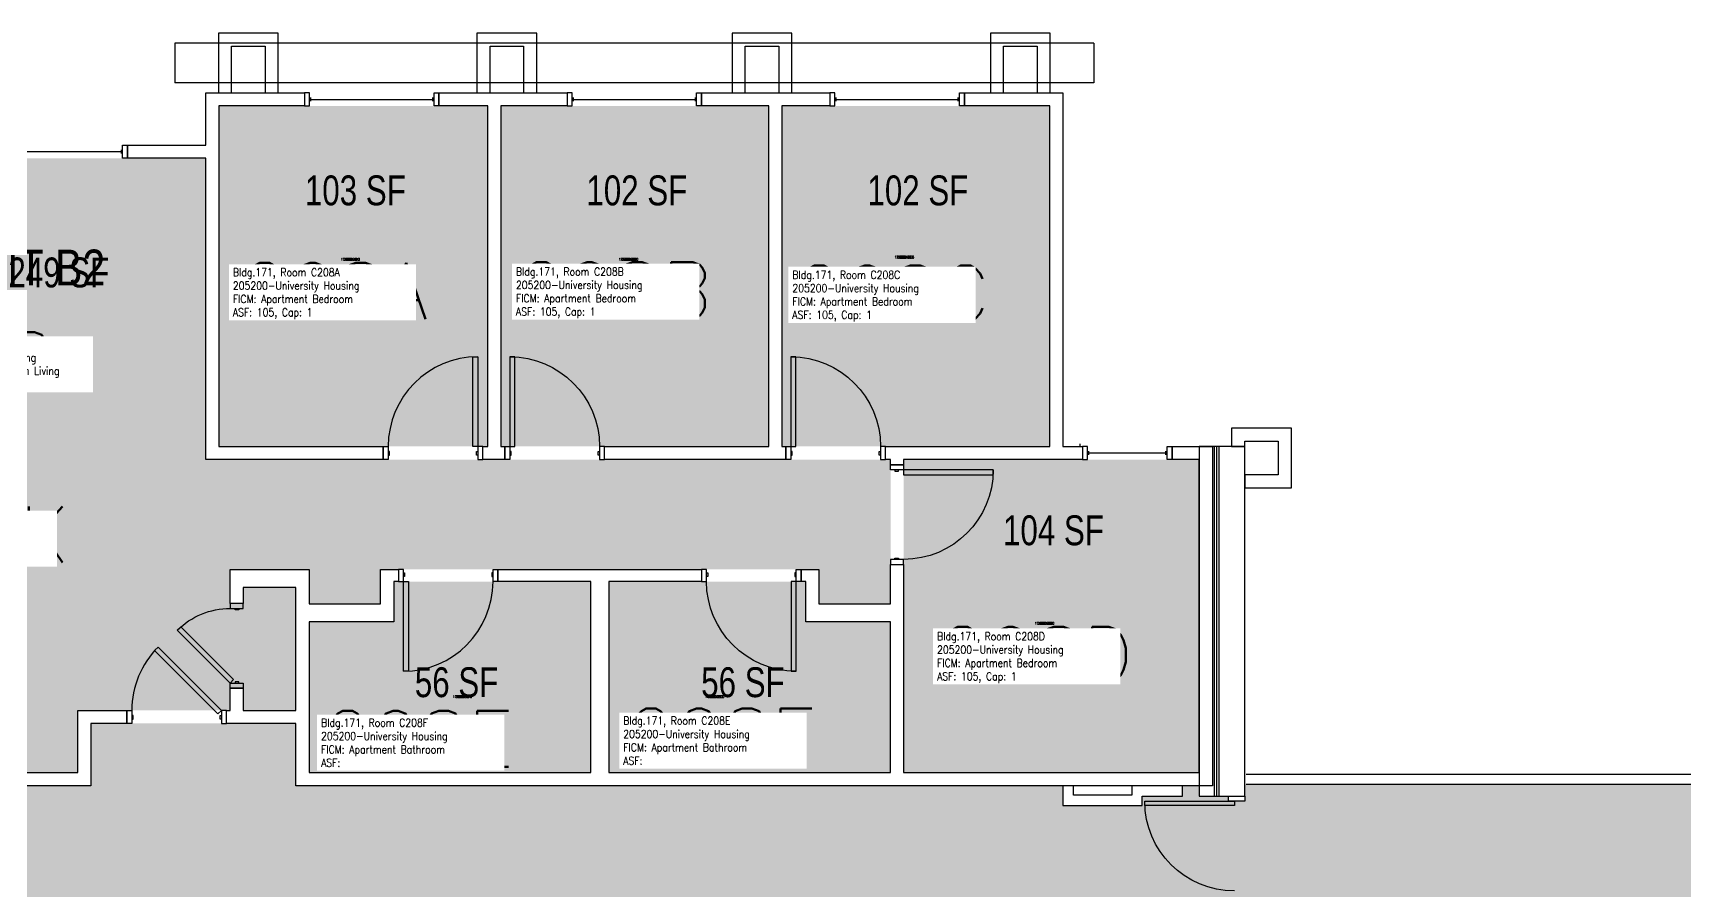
# Model space of a CAD drawing. Header units: inches. Extents: x 56 to 3925, y -1092 to 1472.
# Drawn here: x 2394 to 3057, y 1127 to 1472 of the extents above; entities that cross this region are included whole.
import ezdxf
from ezdxf.enums import TextEntityAlignment as Align

# ---------------------------------------------------------------- set-up
doc = ezdxf.new("R2010")
doc.units = ezdxf.units.IN
doc.header["$LTSCALE"] = 48
doc.header["$MEASUREMENT"] = 0
for name, color, linetype in [('A-DOOR', 2, 'Continuous'), ('A-GLAZ', 1, 'Continuous'), ('A-IDEN-RNUM', 7, 'Continuous'), ('A-IDEN-SNUM', 4, 'Continuous'), ('A-IDEN-VNUM', 4, 'Continuous'), ('A-MISC', 1, 'Continuous'), ('A-WALL', 5, 'Continuous'), ('AREA-TEXT', 3, 'Continuous'), ('Rooms-Category-Color', 7, 'Continuous'), ('Rooms-College-Color', 7, 'Continuous'), ('Rooms-Department-Color', 7, 'Continuous'), ('Rooms-Division-Color', 7, 'Continuous'), ('Rooms-Information', 7, 'Continuous')]:
    doc.layers.add(name, color=color, linetype=linetype)
doc.styles.add('AREA', font='arial.ttf', dxfattribs={"width": 0.75, "height": 12})
doc.styles.add('ROOMSNUMBER', font='txt.shx', dxfattribs={"height": 0.03})
doc.styles.add('ROOMVNUMBER', font='simplex.shx', dxfattribs={"width": 0.85})
doc.styles.get("Standard").update_dxf_attribs({"font": 'ARIALN.TTF'})

msp = doc.modelspace()

# ---------------------------------------------------------------- hatches: boundary and pattern name
h = msp.add_hatch()
h.set_pattern_fill('ANSI31', color=256, style=0)
h.set_pattern_definition([(135, (2926.62701, 1820.73259), (0.088388348, 0.088388348), [])])
h.paths.add_polyline_path([(2595.16, 1236.78), (2536.42, 1236.78), (2536.42, 1227.57), (2595.16, 1227.57)], flags=9)
at = {"layer": 'Rooms-Category-Color', "true_color": 0x728ef3}
for points in [[(2468.39, 1442.64), (2576.39, 1442.64), (2576.39, 1305.89), (2468.39, 1305.89)], [(2689.26, 1442.64), (2581.64, 1442.64), (2581.64, 1305.89), (2689.26, 1305.89)], [(2802.14, 1442.64), (2694.51, 1442.64), (2694.51, 1305.89), (2802.14, 1305.89)], [(2327.65, 1305.01), (2411.79, 1305.01), (2411.79, 1199.89), (2472.91, 1199.89), (2472.91, 1208.84), (2478.16, 1208.84), (2478.16, 1199.89), (2499.36, 1199.89), (2499.36, 1249.26), (2478.16, 1249.26), (2478.16, 1242.84), (2472.91, 1242.84), (2472.91, 1256.51), (2504.61, 1256.51), (2504.61, 1242.64), (2533.36, 1242.64), (2533.36, 1256.51), (2709.4, 1256.51), (2709.4, 1242.64), (2738.15, 1242.64), (2738.15, 1300.64), (2463.15, 1300.64), (2463.15, 1421.64), (2327.65, 1421.64)], [(2411.79, 1174.89), (2411.79, 1305.01), (2341.65, 1305.01), (2341.65, 1290.39), (2327.65, 1290.39), (2327.65, 1174.89)], [(2862.14, 1174.89), (2862.14, 1300.64), (2743.39, 1300.64), (2743.39, 1174.89)], [(2617.75, 1174.89), (2617.75, 1251.64), (2538.61, 1251.64), (2538.61, 1235.39), (2504.61, 1235.39), (2504.61, 1174.89)], [(2738.14, 1174.89), (2738.14, 1235.39), (2704.14, 1235.39), (2704.14, 1251.64), (2625, 1251.64), (2625, 1174.89)]]:
    msp.add_hatch(color=171, dxfattribs=at).paths.add_polyline_path(points)
at = {"layer": 'Rooms-Category-Color', "true_color": 0xadadad}
for points in [[(1290.58, 1013.54), (1188.04, 1116.1), (1241.42, 1169.49), (1328.79, 1169.64), (1328.79, 1194.64), (1411.11, 1194.64), (1411.11, 1169.64), (1726.65, 1169.64), (1726.65, 1161.92), (1738.65, 1161.92), (1738.65, 1165.39), (1773.9, 1165.39), (1773.9, 1163.67), (1780.4, 1163.67), (1780.4, 1165.67), (1787.9, 1165.67), (1787.9, 1161.92), (1827.02, 1161.92), (1827.02, 1169.64), (2150.68, 1169.64), (2150.68, 1194.64), (2233, 1194.64), (2233, 1169.64), (2417.04, 1169.64), (2417.04, 1194.64), (2499.36, 1194.64), (2499.36, 1169.64), (2807.4, 1169.64), (2807.4, 1161.64), (2839.26, 1161.64), (2839.26, 1165.39), (2855.39, 1165.39), (2855.39, 1169.64), (2862.14, 1169.64), (2862.14, 1165.39), (2873.89, 1165.39), (2873.89, 1089.39), (2862.14, 1089.39), (2862.14, 1085.64), (2807.4, 1085.64), (2807.4, 1109.64), (1922.65, 1109.64), (1922.65, 1085.64), (1827.02, 1085.64), (1827.02, 1093.42), (1815.02, 1093.42), (1815.02, 1089.89), (1787.9, 1089.89), (1787.9, 1089.67), (1773.9, 1089.67), (1773.9, 1093.42), (1726.65, 1093.42), (1726.65, 1085.64), (1633.9, 1085.64), (1633.9, 1109.64), (1386.7, 1109.64)], [(2880.39, 1163.39), (2880.39, 1170.26), (3106.65, 1170.26), (3106.65, 1163.67), (3111.9, 1163.67), (3111.9, 1169.64), (3474.68, 1169.64), (3474.68, 1194.64), (3557, 1194.64), (3557, 1169.64), (3646.39, 1169.64), (3646.39, 1101.6), (3671.39, 1101.6), (3671.39, 1019.28), (3646.39, 1019.28), (3586.39, 1019.28), (3586.39, 1109.64), (3166.65, 1109.64), (3166.65, 1085.64), (3111.9, 1085.64), (3111.9, 1091.67), (3106.65, 1091.67), (3106.65, 1086.27), (2880.39, 1086.27), (2880.39, 1091.39), (2873.89, 1091.39), (2873.89, 1163.39)]]:
    msp.add_hatch(color=253, dxfattribs=at).paths.add_polyline_path(points)
at = {"layer": 'Rooms-College-Color', "true_color": 0xadadad}
for points in [[(2468.39, 1442.64), (2576.39, 1442.64), (2576.39, 1305.89), (2468.39, 1305.89)], [(2689.26, 1442.64), (2581.64, 1442.64), (2581.64, 1305.89), (2689.26, 1305.89)], [(2802.14, 1442.64), (2694.51, 1442.64), (2694.51, 1305.89), (2802.14, 1305.89)], [(2327.65, 1305.01), (2411.79, 1305.01), (2411.79, 1199.89), (2472.91, 1199.89), (2472.91, 1208.84), (2478.16, 1208.84), (2478.16, 1199.89), (2499.36, 1199.89), (2499.36, 1249.26), (2478.16, 1249.26), (2478.16, 1242.84), (2472.91, 1242.84), (2472.91, 1256.51), (2504.61, 1256.51), (2504.61, 1242.64), (2533.36, 1242.64), (2533.36, 1256.51), (2709.4, 1256.51), (2709.4, 1242.64), (2738.15, 1242.64), (2738.15, 1300.64), (2463.15, 1300.64), (2463.15, 1421.64), (2327.65, 1421.64)], [(2411.79, 1174.89), (2411.79, 1305.01), (2341.65, 1305.01), (2341.65, 1290.39), (2327.65, 1290.39), (2327.65, 1174.89)], [(2862.14, 1174.89), (2862.14, 1300.64), (2743.39, 1300.64), (2743.39, 1174.89)], [(2617.75, 1174.89), (2617.75, 1251.64), (2538.61, 1251.64), (2538.61, 1235.39), (2504.61, 1235.39), (2504.61, 1174.89)], [(2738.14, 1174.89), (2738.14, 1235.39), (2704.14, 1235.39), (2704.14, 1251.64), (2625, 1251.64), (2625, 1174.89)], [(1290.58, 1013.54), (1188.04, 1116.1), (1241.42, 1169.49), (1328.79, 1169.64), (1328.79, 1194.64), (1411.11, 1194.64), (1411.11, 1169.64), (1726.65, 1169.64), (1726.65, 1161.92), (1738.65, 1161.92), (1738.65, 1165.39), (1773.9, 1165.39), (1773.9, 1163.67), (1780.4, 1163.67), (1780.4, 1165.67), (1787.9, 1165.67), (1787.9, 1161.92), (1827.02, 1161.92), (1827.02, 1169.64), (2150.68, 1169.64), (2150.68, 1194.64), (2233, 1194.64), (2233, 1169.64), (2417.04, 1169.64), (2417.04, 1194.64), (2499.36, 1194.64), (2499.36, 1169.64), (2807.4, 1169.64), (2807.4, 1161.64), (2839.26, 1161.64), (2839.26, 1165.39), (2855.39, 1165.39), (2855.39, 1169.64), (2862.14, 1169.64), (2862.14, 1165.39), (2873.89, 1165.39), (2873.89, 1089.39), (2862.14, 1089.39), (2862.14, 1085.64), (2807.4, 1085.64), (2807.4, 1109.64), (1922.65, 1109.64), (1922.65, 1085.64), (1827.02, 1085.64), (1827.02, 1093.42), (1815.02, 1093.42), (1815.02, 1089.89), (1787.9, 1089.89), (1787.9, 1089.67), (1773.9, 1089.67), (1773.9, 1093.42), (1726.65, 1093.42), (1726.65, 1085.64), (1633.9, 1085.64), (1633.9, 1109.64), (1386.7, 1109.64)], [(2880.39, 1163.39), (2880.39, 1170.26), (3106.65, 1170.26), (3106.65, 1163.67), (3111.9, 1163.67), (3111.9, 1169.64), (3474.68, 1169.64), (3474.68, 1194.64), (3557, 1194.64), (3557, 1169.64), (3646.39, 1169.64), (3646.39, 1101.6), (3671.39, 1101.6), (3671.39, 1019.28), (3646.39, 1019.28), (3586.39, 1019.28), (3586.39, 1109.64), (3166.65, 1109.64), (3166.65, 1085.64), (3111.9, 1085.64), (3111.9, 1091.67), (3106.65, 1091.67), (3106.65, 1086.27), (2880.39, 1086.27), (2880.39, 1091.39), (2873.89, 1091.39), (2873.89, 1163.39)]]:
    msp.add_hatch(color=253, dxfattribs=at).paths.add_polyline_path(points)
at = {"layer": 'Rooms-Department-Color', "true_color": 0x604aed}
for points in [[(2468.39, 1442.64), (2576.39, 1442.64), (2576.39, 1305.89), (2468.39, 1305.89)], [(2689.26, 1442.64), (2581.64, 1442.64), (2581.64, 1305.89), (2689.26, 1305.89)], [(2802.14, 1442.64), (2694.51, 1442.64), (2694.51, 1305.89), (2802.14, 1305.89)], [(2327.65, 1305.01), (2411.79, 1305.01), (2411.79, 1199.89), (2472.91, 1199.89), (2472.91, 1208.84), (2478.16, 1208.84), (2478.16, 1199.89), (2499.36, 1199.89), (2499.36, 1249.26), (2478.16, 1249.26), (2478.16, 1242.84), (2472.91, 1242.84), (2472.91, 1256.51), (2504.61, 1256.51), (2504.61, 1242.64), (2533.36, 1242.64), (2533.36, 1256.51), (2709.4, 1256.51), (2709.4, 1242.64), (2738.15, 1242.64), (2738.15, 1300.64), (2463.15, 1300.64), (2463.15, 1421.64), (2327.65, 1421.64)], [(2411.79, 1174.89), (2411.79, 1305.01), (2341.65, 1305.01), (2341.65, 1290.39), (2327.65, 1290.39), (2327.65, 1174.89)], [(2862.14, 1174.89), (2862.14, 1300.64), (2743.39, 1300.64), (2743.39, 1174.89)], [(2617.75, 1174.89), (2617.75, 1251.64), (2538.61, 1251.64), (2538.61, 1235.39), (2504.61, 1235.39), (2504.61, 1174.89)], [(2738.14, 1174.89), (2738.14, 1235.39), (2704.14, 1235.39), (2704.14, 1251.64), (2625, 1251.64), (2625, 1174.89)]]:
    msp.add_hatch(color=173, dxfattribs=at).paths.add_polyline_path(points)
at = {"layer": 'Rooms-Department-Color', "true_color": 0xacacac}
for points in [[(1290.58, 1013.54), (1188.04, 1116.1), (1241.42, 1169.49), (1328.79, 1169.64), (1328.79, 1194.64), (1411.11, 1194.64), (1411.11, 1169.64), (1726.65, 1169.64), (1726.65, 1161.92), (1738.65, 1161.92), (1738.65, 1165.39), (1773.9, 1165.39), (1773.9, 1163.67), (1780.4, 1163.67), (1780.4, 1165.67), (1787.9, 1165.67), (1787.9, 1161.92), (1827.02, 1161.92), (1827.02, 1169.64), (2150.68, 1169.64), (2150.68, 1194.64), (2233, 1194.64), (2233, 1169.64), (2417.04, 1169.64), (2417.04, 1194.64), (2499.36, 1194.64), (2499.36, 1169.64), (2807.4, 1169.64), (2807.4, 1161.64), (2839.26, 1161.64), (2839.26, 1165.39), (2855.39, 1165.39), (2855.39, 1169.64), (2862.14, 1169.64), (2862.14, 1165.39), (2873.89, 1165.39), (2873.89, 1089.39), (2862.14, 1089.39), (2862.14, 1085.64), (2807.4, 1085.64), (2807.4, 1109.64), (1922.65, 1109.64), (1922.65, 1085.64), (1827.02, 1085.64), (1827.02, 1093.42), (1815.02, 1093.42), (1815.02, 1089.89), (1787.9, 1089.89), (1787.9, 1089.67), (1773.9, 1089.67), (1773.9, 1093.42), (1726.65, 1093.42), (1726.65, 1085.64), (1633.9, 1085.64), (1633.9, 1109.64), (1386.7, 1109.64)], [(2880.39, 1163.39), (2880.39, 1170.26), (3106.65, 1170.26), (3106.65, 1163.67), (3111.9, 1163.67), (3111.9, 1169.64), (3474.68, 1169.64), (3474.68, 1194.64), (3557, 1194.64), (3557, 1169.64), (3646.39, 1169.64), (3646.39, 1101.6), (3671.39, 1101.6), (3671.39, 1019.28), (3646.39, 1019.28), (3586.39, 1019.28), (3586.39, 1109.64), (3166.65, 1109.64), (3166.65, 1085.64), (3111.9, 1085.64), (3111.9, 1091.67), (3106.65, 1091.67), (3106.65, 1086.27), (2880.39, 1086.27), (2880.39, 1091.39), (2873.89, 1091.39), (2873.89, 1163.39)]]:
    msp.add_hatch(color=253, dxfattribs=at).paths.add_polyline_path(points)
at = {"layer": 'Rooms-Division-Color', "true_color": 0x604aed}
for points in [[(2468.39, 1442.64), (2576.39, 1442.64), (2576.39, 1305.89), (2468.39, 1305.89)], [(2689.26, 1442.64), (2581.64, 1442.64), (2581.64, 1305.89), (2689.26, 1305.89)], [(2802.14, 1442.64), (2694.51, 1442.64), (2694.51, 1305.89), (2802.14, 1305.89)], [(2327.65, 1305.01), (2411.79, 1305.01), (2411.79, 1199.89), (2472.91, 1199.89), (2472.91, 1208.84), (2478.16, 1208.84), (2478.16, 1199.89), (2499.36, 1199.89), (2499.36, 1249.26), (2478.16, 1249.26), (2478.16, 1242.84), (2472.91, 1242.84), (2472.91, 1256.51), (2504.61, 1256.51), (2504.61, 1242.64), (2533.36, 1242.64), (2533.36, 1256.51), (2709.4, 1256.51), (2709.4, 1242.64), (2738.15, 1242.64), (2738.15, 1300.64), (2463.15, 1300.64), (2463.15, 1421.64), (2327.65, 1421.64)], [(2411.79, 1174.89), (2411.79, 1305.01), (2341.65, 1305.01), (2341.65, 1290.39), (2327.65, 1290.39), (2327.65, 1174.89)], [(2862.14, 1174.89), (2862.14, 1300.64), (2743.39, 1300.64), (2743.39, 1174.89)], [(2617.75, 1174.89), (2617.75, 1251.64), (2538.61, 1251.64), (2538.61, 1235.39), (2504.61, 1235.39), (2504.61, 1174.89)], [(2738.14, 1174.89), (2738.14, 1235.39), (2704.14, 1235.39), (2704.14, 1251.64), (2625, 1251.64), (2625, 1174.89)]]:
    msp.add_hatch(color=173, dxfattribs=at).paths.add_polyline_path(points)
at = {"layer": 'Rooms-Division-Color', "true_color": 0xadadad}
for points in [[(1290.58, 1013.54), (1188.04, 1116.1), (1241.42, 1169.49), (1328.79, 1169.64), (1328.79, 1194.64), (1411.11, 1194.64), (1411.11, 1169.64), (1726.65, 1169.64), (1726.65, 1161.92), (1738.65, 1161.92), (1738.65, 1165.39), (1773.9, 1165.39), (1773.9, 1163.67), (1780.4, 1163.67), (1780.4, 1165.67), (1787.9, 1165.67), (1787.9, 1161.92), (1827.02, 1161.92), (1827.02, 1169.64), (2150.68, 1169.64), (2150.68, 1194.64), (2233, 1194.64), (2233, 1169.64), (2417.04, 1169.64), (2417.04, 1194.64), (2499.36, 1194.64), (2499.36, 1169.64), (2807.4, 1169.64), (2807.4, 1161.64), (2839.26, 1161.64), (2839.26, 1165.39), (2855.39, 1165.39), (2855.39, 1169.64), (2862.14, 1169.64), (2862.14, 1165.39), (2873.89, 1165.39), (2873.89, 1089.39), (2862.14, 1089.39), (2862.14, 1085.64), (2807.4, 1085.64), (2807.4, 1109.64), (1922.65, 1109.64), (1922.65, 1085.64), (1827.02, 1085.64), (1827.02, 1093.42), (1815.02, 1093.42), (1815.02, 1089.89), (1787.9, 1089.89), (1787.9, 1089.67), (1773.9, 1089.67), (1773.9, 1093.42), (1726.65, 1093.42), (1726.65, 1085.64), (1633.9, 1085.64), (1633.9, 1109.64), (1386.7, 1109.64)], [(2880.39, 1163.39), (2880.39, 1170.26), (3106.65, 1170.26), (3106.65, 1163.67), (3111.9, 1163.67), (3111.9, 1169.64), (3474.68, 1169.64), (3474.68, 1194.64), (3557, 1194.64), (3557, 1169.64), (3646.39, 1169.64), (3646.39, 1101.6), (3671.39, 1101.6), (3671.39, 1019.28), (3646.39, 1019.28), (3586.39, 1019.28), (3586.39, 1109.64), (3166.65, 1109.64), (3166.65, 1085.64), (3111.9, 1085.64), (3111.9, 1091.67), (3106.65, 1091.67), (3106.65, 1086.27), (2880.39, 1086.27), (2880.39, 1091.39), (2873.89, 1091.39), (2873.89, 1163.39)]]:
    msp.add_hatch(color=253, dxfattribs=at).paths.add_polyline_path(points)

# ---------------------------------------------------------------- linework, layer by layer
at = {"layer": 'A-DOOR'}
for p, q in [((2840.26, 1161.64), (2840.26, 1163.39)), ((2840.26, 1163.39), (2876.26, 1163.39)), ((2876.26, 1161.64), (2840.26, 1161.64)), ((2873.89, 1163.39), (2873.89, 1165.39)), ((2873.89, 1165.39), (2880.39, 1165.39)), ((2880.39, 1163.39), (2873.89, 1163.39)), ((2876.26, 1163.39), (2876.26, 1161.64)), ((2880.39, 1165.39), (2880.39, 1163.39))]:
    msp.add_line(p, q, dxfattribs=at)
for points in [[(2572.4, 1305.89), (2570.4, 1305.89), (2570.4, 1341.89), (2572.4, 1341.89)], [(2585.27, 1305.89), (2587.27, 1305.89), (2587.27, 1341.89), (2585.27, 1341.89)], [(2698.15, 1305.89), (2700.15, 1305.89), (2700.15, 1341.89), (2698.15, 1341.89)], [(2536.4, 1300.64), (2534.4, 1300.64), (2534.4, 1305.89), (2536.4, 1305.89)], [(2536.4, 1302.39), (2536.9, 1302.39), (2536.9, 1303.89), (2536.4, 1303.89)], [(2572.4, 1302.39), (2571.9, 1302.39), (2571.9, 1303.89), (2572.4, 1303.89)], [(2572.4, 1300.64), (2574.4, 1300.64), (2574.4, 1305.89), (2572.4, 1305.89)], [(2585.27, 1300.64), (2583.27, 1300.64), (2583.27, 1305.89), (2585.27, 1305.89)], [(2585.27, 1302.39), (2585.77, 1302.39), (2585.77, 1303.89), (2585.27, 1303.89)], [(2621.27, 1302.39), (2620.77, 1302.39), (2620.77, 1303.89), (2621.27, 1303.89)], [(2621.27, 1300.64), (2623.27, 1300.64), (2623.27, 1305.89), (2621.27, 1305.89)], [(2698.15, 1300.64), (2696.15, 1300.64), (2696.15, 1305.89), (2698.15, 1305.89)], [(2698.15, 1302.39), (2698.65, 1302.39), (2698.65, 1303.89), (2698.15, 1303.89)], [(2734.15, 1302.39), (2733.65, 1302.39), (2733.65, 1303.89), (2734.15, 1303.89)], [(2734.15, 1300.64), (2736.15, 1300.64), (2736.15, 1305.89), (2734.15, 1305.89)], [(2738.15, 1296.52), (2738.15, 1298.52), (2743.4, 1298.52), (2743.4, 1296.52)], [(2739.9, 1296.52), (2739.9, 1296.02), (2741.4, 1296.02), (2741.4, 1296.52)], [(2743.4, 1296.52), (2743.4, 1294.52), (2779.4, 1294.52), (2779.4, 1296.52)], [(2739.9, 1260.52), (2739.9, 1261.02), (2741.4, 1261.02), (2741.4, 1260.52)], [(2542.5, 1256.51), (2540.5, 1256.51), (2540.5, 1251.64), (2542.5, 1251.64)], [(2542.5, 1255.14), (2543, 1255.14), (2543, 1253.64), (2542.5, 1253.64)], [(2578.5, 1255.14), (2578, 1255.14), (2578, 1253.64), (2578.5, 1253.64)], [(2578.5, 1256.51), (2580.5, 1256.51), (2580.5, 1251.64), (2578.5, 1251.64)], [(2664.25, 1256.51), (2662.25, 1256.51), (2662.25, 1251.64), (2664.25, 1251.64)], [(2664.25, 1255.14), (2664.75, 1255.14), (2664.75, 1253.64), (2664.25, 1253.64)], [(2700.25, 1255.14), (2699.75, 1255.14), (2699.75, 1253.64), (2700.25, 1253.64)], [(2700.25, 1256.51), (2702.25, 1256.51), (2702.25, 1251.64), (2700.25, 1251.64)], [(2738.15, 1260.52), (2738.15, 1258.52), (2743.4, 1258.52), (2743.4, 1260.52)], [(2542.5, 1251.64), (2544.5, 1251.64), (2544.5, 1215.64), (2542.5, 1215.64)], [(2700.25, 1251.64), (2698.25, 1251.64), (2698.25, 1215.64), (2700.25, 1215.64)], [(2478.16, 1240.84), (2478.16, 1242.84), (2472.91, 1242.84), (2472.91, 1240.84)], [(2476.41, 1240.84), (2476.41, 1240.34), (2474.91, 1240.34), (2474.91, 1240.84)], [(2472.91, 1210.84), (2474.33, 1212.25), (2453.11, 1233.47), (2451.7, 1232.05)], [(2469.43, 1199.89), (2468.01, 1198.48), (2442.56, 1223.93), (2443.97, 1225.35)], [(2478.16, 1210.84), (2478.16, 1208.84), (2472.91, 1208.84), (2472.91, 1210.84)], [(2476.41, 1210.84), (2476.41, 1211.34), (2474.91, 1211.34), (2474.91, 1210.84)], [(2433.43, 1194.64), (2431.43, 1194.64), (2431.43, 1199.89), (2433.43, 1199.89)], [(2433.43, 1196.39), (2433.93, 1196.39), (2433.93, 1197.89), (2433.43, 1197.89)], [(2469.43, 1196.39), (2468.93, 1196.39), (2468.93, 1197.89), (2469.43, 1197.89)], [(2469.43, 1194.64), (2471.43, 1194.64), (2471.43, 1199.89), (2469.43, 1199.89)]]:
    msp.add_lwpolyline(points, close=True, dxfattribs=at)
for centre, start, end in [((2572.4, 1305.89), 90, 180), ((2542.5, 1251.64), 270, 0), ((2469.43, 1199.89), 135, 180)]:
    msp.add_arc(centre, 36, start, end, dxfattribs=at)
at = {"layer": 'A-DOOR', "extrusion": (0, 0, -1)}
for centre, radius, start, end in [((-2585.27, 1305.89), 36, 90, 180), ((-2698.15, 1305.89), 36, 90, 180), ((-2743.4, 1296.52), 36, 180, 270), ((-2700.25, 1251.64), 36, 270, 0), ((-2472.91, 1210.84), 30, 45, 90), ((-2876.26, 1163.39), 36, 270.00238, 0.00238)]:
    msp.add_arc(centre, radius, start, end, dxfattribs=at)
at = {"layer": 'A-GLAZ'}
for p, q in [((2505.3, 1444.51), (2505.3, 1446.01)), ((2505.3, 1445.26), (2554.3, 1445.26)), ((2554.3, 1444.51), (2554.3, 1446.01)), ((2610.77, 1444.51), (2610.77, 1446.01)), ((2610.77, 1445.26), (2659.77, 1445.26)), ((2659.77, 1444.51), (2659.77, 1446.01)), ((2716.3, 1444.51), (2716.3, 1446.01)), ((2716.3, 1445.26), (2765.3, 1445.26)), ((2765.3, 1444.51), (2765.3, 1446.01)), ((2362.26, 1424.26), (2429.26, 1424.26)), ((2429.26, 1423.51), (2429.26, 1425.01)), ((2814.26, 1305.89), (2814.26, 1306.89)), ((2817.76, 1302.51), (2817.76, 1304.01)), ((2817.76, 1303.26), (2848.76, 1303.26)), ((2848.76, 1302.51), (2848.76, 1304.01))]:
    msp.add_line(p, q, dxfattribs=at)
for points in [[(2504.8, 1447.89), (2502.8, 1447.89), (2502.8, 1442.64), (2504.8, 1442.64)], [(2554.8, 1447.89), (2556.8, 1447.89), (2556.8, 1442.64), (2554.8, 1442.64)], [(2610.27, 1447.89), (2608.27, 1447.89), (2608.27, 1442.64), (2610.27, 1442.64)], [(2660.27, 1447.89), (2662.27, 1447.89), (2662.27, 1442.64), (2660.27, 1442.64)], [(2715.8, 1447.89), (2713.8, 1447.89), (2713.8, 1442.64), (2715.8, 1442.64)], [(2765.8, 1447.89), (2767.8, 1447.89), (2767.8, 1442.64), (2765.8, 1442.64)], [(2429.76, 1426.89), (2431.76, 1426.89), (2431.76, 1421.64), (2429.76, 1421.64)], [(2817.26, 1305.89), (2815.26, 1305.89), (2815.26, 1300.64), (2817.26, 1300.64)], [(2849.26, 1305.89), (2851.26, 1305.89), (2851.26, 1300.64), (2849.26, 1300.64)]]:
    msp.add_lwpolyline(points, close=True, dxfattribs=at)
at = {"layer": 'A-MISC'}
for p, q in [((2819.83, 1467.89, 0.01), (2450.71, 1467.89, 0)), ((2450.71, 1467.89, 0), (2450.71, 1451.89, 0)), ((2819.83, 1467.89, 0), (2819.83, 1451.89, 0)), ((2819.83, 1451.89, 0.01), (2450.71, 1451.89, 0)), ((2881.02, 1174.26), (3106.65, 1174.26)), ((2881.02, 1170.26), (3106.65, 1170.26))]:
    msp.add_line(p, q, dxfattribs=at)
at = {"layer": 'A-WALL'}
for p, q in [((2492.22, 1471.89), (2468.22, 1471.89)), ((2468.22, 1471.89), (2468.22, 1447.89)), ((2473.47, 1466.64), (2486.97, 1466.64)), ((2473.47, 1447.89), (2473.47, 1466.64)), ((2486.97, 1466.64), (2486.97, 1447.89)), ((2492.22, 1447.89), (2492.22, 1471.89)), ((2596.05, 1471.89), (2572.05, 1471.89)), ((2572.05, 1471.89), (2572.05, 1447.89)), ((2577.3, 1466.64), (2590.8, 1466.64)), ((2577.3, 1447.89), (2577.3, 1466.64)), ((2590.8, 1466.64), (2590.8, 1447.89)), ((2596.05, 1447.89), (2596.05, 1471.89)), ((2698.49, 1471.89), (2674.49, 1471.89)), ((2674.49, 1471.89), (2674.49, 1447.89)), ((2679.74, 1466.64), (2693.24, 1466.64)), ((2679.74, 1447.89), (2679.74, 1466.64)), ((2693.24, 1466.64), (2693.24, 1447.89)), ((2698.49, 1447.89), (2698.49, 1471.89)), ((2802.32, 1471.89), (2778.32, 1471.89)), ((2778.32, 1471.89), (2778.32, 1447.89)), ((2783.57, 1466.64), (2797.07, 1466.64)), ((2783.57, 1447.89), (2783.57, 1466.64)), ((2797.07, 1466.64), (2797.07, 1447.89)), ((2802.32, 1447.89), (2802.32, 1471.89)), ((2463.15, 1447.89), (2502.8, 1447.89)), ((2463.15, 1426.89), (2463.15, 1447.89)), ((2468.22, 1447.89), (2473.47, 1447.89)), ((2486.97, 1447.89), (2492.22, 1447.89)), ((2502.8, 1447.89), (2502.8, 1442.64)), ((2556.8, 1447.89), (2608.27, 1447.89)), ((2556.8, 1442.64), (2556.8, 1447.89)), ((2572.05, 1447.89), (2577.3, 1447.89)), ((2590.8, 1447.89), (2596.05, 1447.89)), ((2608.27, 1447.89), (2608.27, 1442.64)), ((2662.27, 1442.64), (2662.27, 1447.89)), ((2662.27, 1447.89), (2713.8, 1447.89)), ((2674.49, 1447.89), (2679.74, 1447.89)), ((2693.24, 1447.89), (2698.49, 1447.89)), ((2713.8, 1447.89), (2713.8, 1442.64)), ((2767.8, 1447.89), (2807.4, 1447.89)), ((2767.8, 1442.64), (2767.8, 1447.89)), ((2778.32, 1447.89), (2783.57, 1447.89)), ((2797.07, 1447.89), (2802.32, 1447.89)), ((2807.4, 1447.89), (2807.4, 1305.89)), ((2502.8, 1442.64), (2468.4, 1442.64)), ((2468.4, 1442.64), (2468.4, 1305.89)), ((2576.4, 1442.64), (2556.8, 1442.64)), ((2576.4, 1305.89), (2576.4, 1442.64)), ((2608.27, 1442.64), (2581.65, 1442.64)), ((2581.65, 1442.64), (2581.65, 1305.89)), ((2689.27, 1442.64), (2662.27, 1442.64)), ((2689.27, 1305.89), (2689.27, 1442.64)), ((2694.52, 1442.64), (2694.52, 1305.89)), ((2713.8, 1442.64), (2694.52, 1442.64)), ((2802.15, 1442.64), (2767.8, 1442.64)), ((2802.15, 1305.89), (2802.15, 1442.64)), ((2431.76, 1426.89), (2463.15, 1426.89)), ((2431.76, 1421.64), (2431.76, 1426.89)), ((2463.15, 1421.64), (2431.76, 1421.64)), ((2463.15, 1300.64), (2463.15, 1421.64)), ((2899.15, 1313.26), (2875.15, 1313.26)), ((2875.15, 1313.26), (2875.15, 1305.89)), ((2880.4, 1308.01), (2893.9, 1308.01)), ((2880.4, 1305.89), (2880.4, 1308.01)), ((2893.9, 1308.01), (2893.9, 1294.51)), ((2899.15, 1289.26), (2899.15, 1313.26)), ((2534.4, 1300.64), (2463.15, 1300.64)), ((2468.4, 1305.89), (2534.4, 1305.89)), ((2534.4, 1305.89), (2534.4, 1300.64)), ((2574.4, 1305.89), (2576.4, 1305.89)), ((2574.4, 1300.64), (2574.4, 1305.89)), ((2583.27, 1300.64), (2574.4, 1300.64)), ((2581.65, 1305.89), (2583.27, 1305.89)), ((2583.27, 1305.89), (2583.27, 1300.64)), ((2623.27, 1305.89), (2689.27, 1305.89)), ((2623.27, 1300.64), (2623.27, 1305.89)), ((2696.15, 1300.64), (2623.27, 1300.64)), ((2694.52, 1305.89), (2696.15, 1305.89)), ((2696.15, 1305.89), (2696.15, 1300.64)), ((2736.15, 1305.89), (2802.15, 1305.89)), ((2736.15, 1300.64), (2736.15, 1305.89)), ((2738.15, 1300.64), (2736.15, 1300.64)), ((2738.15, 1298.52), (2738.15, 1300.64)), ((2806.77, 1300.64), (2743.4, 1300.64)), ((2743.4, 1300.64), (2743.4, 1298.52)), ((2815.26, 1300.64), (2806.77, 1300.64)), ((2807.4, 1305.89), (2815.26, 1305.89)), ((2815.26, 1305.89), (2815.26, 1300.64)), ((2851.26, 1305.89), (2867.4, 1305.89)), ((2851.26, 1300.64), (2851.26, 1305.89)), ((2862.15, 1300.64), (2851.26, 1300.64)), ((2862.15, 1305.89), (2862.14, 1165.39)), ((2880.4, 1305.89), (2862.15, 1305.89)), ((2862.15, 1174.89), (2862.15, 1300.64)), ((2867.4, 1305.89), (2867.4, 1169.64)), ((2868.15, 1305.89), (2868.14, 1165.39)), ((2869.14, 1165.39), (2869.15, 1305.89)), ((2870.14, 1165.39), (2870.15, 1305.89)), ((2875.15, 1305.89), (2880.4, 1305.89)), ((2880.39, 1165.39), (2880.4, 1305.89)), ((2743.4, 1298.52), (2738.15, 1298.52)), ((2893.9, 1294.51), (2880.4, 1294.51)), ((2880.4, 1294.51), (2880.4, 1289.26)), ((2880.4, 1289.26), (2899.15, 1289.26)), ((2472.91, 1256.51), (2504.61, 1256.51)), ((2472.91, 1242.84), (2472.91, 1256.51)), ((2504.61, 1256.51), (2504.61, 1242.64)), ((2533.36, 1256.51), (2540.5, 1256.51)), ((2533.36, 1242.64), (2533.36, 1256.51)), ((2540.5, 1256.51), (2540.5, 1251.64)), ((2580.5, 1256.51), (2662.25, 1256.51)), ((2580.5, 1251.64), (2580.5, 1256.51)), ((2662.25, 1256.51), (2662.25, 1251.64)), ((2702.25, 1256.51), (2709.4, 1256.51)), ((2702.25, 1251.64), (2702.25, 1256.51)), ((2709.4, 1256.51), (2709.4, 1242.64)), ((2738.15, 1255.89), (2738.15, 1258.52)), ((2738.15, 1258.52), (2743.4, 1258.52)), ((2738.15, 1242.64), (2738.15, 1255.89)), ((2743.4, 1258.52), (2743.4, 1255.89)), ((2743.4, 1255.89), (2743.4, 1174.89)), ((2499.36, 1249.26), (2478.16, 1249.26)), ((2478.16, 1249.26), (2478.16, 1242.84)), ((2499.36, 1199.89), (2499.36, 1249.26)), ((2540.5, 1251.64), (2538.61, 1251.64)), ((2538.61, 1251.64), (2538.61, 1235.39)), ((2617.75, 1251.64), (2580.5, 1251.64)), ((2617.75, 1174.89), (2617.75, 1251.64)), ((2662.25, 1251.64), (2625, 1251.64)), ((2625, 1251.64), (2625, 1174.89)), ((2704.15, 1251.64), (2702.25, 1251.64)), ((2704.15, 1235.39), (2704.15, 1251.64)), ((2478.16, 1242.84), (2472.91, 1242.84)), ((2504.61, 1242.64), (2533.36, 1242.64)), ((2709.4, 1242.64), (2738.15, 1242.64)), ((2538.61, 1235.39), (2504.61, 1235.39)), ((2504.61, 1235.39), (2504.61, 1174.89)), ((2738.15, 1235.39), (2704.15, 1235.39)), ((2738.15, 1174.89), (2738.15, 1235.39)), ((2472.91, 1199.89), (2472.91, 1208.84)), ((2472.91, 1208.84), (2478.16, 1208.84)), ((2478.16, 1208.84), (2478.16, 1199.89)), ((2411.79, 1199.89), (2431.43, 1199.89)), ((2411.79, 1174.89), (2411.79, 1199.89)), ((2431.43, 1194.64), (2417.04, 1194.64)), ((2417.04, 1194.64), (2417.04, 1169.64)), ((2431.43, 1199.89), (2431.43, 1194.64)), ((2471.43, 1199.89), (2472.91, 1199.89)), ((2471.43, 1194.64), (2471.43, 1199.89)), ((2499.36, 1194.64), (2471.43, 1194.64)), ((2478.16, 1199.89), (2499.36, 1199.89)), ((2499.36, 1169.64), (2499.36, 1194.64)), ((2327.65, 1174.89), (2411.79, 1174.89)), ((2504.61, 1174.89), (2617.75, 1174.89)), ((2625, 1174.89), (2738.15, 1174.89)), ((2743.4, 1174.89), (2862.15, 1174.89)), ((2417.04, 1169.64), (2322.4, 1169.64)), ((2738.77, 1169.64), (2499.36, 1169.64)), ((2867.4, 1169.64), (2738.77, 1169.64)), ((2811.65, 1169.64), (2807.4, 1169.64)), ((2807.4, 1169.64), (2807.4, 1161.64)), ((2811.65, 1165.89), (2811.65, 1169.64)), ((2835.01, 1169.64), (2835.01, 1165.89)), ((2855.39, 1169.64), (2835.01, 1169.64)), ((2855.39, 1165.39), (2855.39, 1169.64)), ((2807.4, 1161.64), (2839.26, 1161.64)), ((2835.01, 1165.89), (2811.65, 1165.89)), ((2839.26, 1161.64), (2839.26, 1165.39)), ((2839.26, 1165.39), (2855.39, 1165.39)), ((2862.14, 1165.39), (2880.39, 1165.39))]:
    msp.add_line(p, q, dxfattribs=at)

# ---------------------------------------------------------------- texts
at = {"layer": 'A-IDEN-RNUM', "style": 'ROOMSNUMBER', "width": 0.85}
for s, p in [('0208-A0', (2521.19, 1380.52)), ('0208-B0', (2632.87, 1380.52)), ('0208-C0', (2743.69, 1381.38)), ('0208-D0', (2799.96, 1234.33)), ('0208-F0', (2566.21, 1204.92)), ('0208-E0', (2667.5, 1204.92))]:
    msp.add_text(s, height=1, dxfattribs=at).set_placement(p, align=Align.CENTER)
at = {"layer": 'A-IDEN-SNUM', "style": 'ROOMSNUMBER', "width": 0.85}
for s, p in [('1710C208A0', (2521.19, 1380.52)), ('1710C208B0', (2632.87, 1380.52)), ('1710C208C0', (2743.69, 1381.38)), ('1710C208D0', (2799.96, 1234.33)), ('1710C208F0', (2566.21, 1204.92)), ('1710C208E0', (2667.5, 1204.92))]:
    msp.add_text(s, height=1, dxfattribs=at).set_placement(p, align=Align.CENTER)
at = {"layer": 'A-IDEN-VNUM', "style": 'ROOMVNUMBER'}
for s, p in [('208A', (2514.73, 1368.31)), ('208B', (2627.35, 1368.58)), ('208C', (2738.91, 1367.3)), ('208', (2373.14, 1340.52)), ('208K', (2369.45, 1270.5)), ('208D', (2796.48, 1222.14)), ('208E', (2548.54, 1188.52)), ('208F', (2669.91, 1189.34))]:
    msp.add_text(s, height=22.5, dxfattribs=at).set_placement(p, align=Align.MIDDLE_CENTER)
at = {"layer": 'A-MISC'}
msp.add_text('UNIT B2', height=14.4, dxfattribs=at).set_placement((2391.14, 1370.52), align=Align.CENTER)
at = {"layer": 'AREA-TEXT', "style": 'AREA', "width": 0.75}
for s, p in [('103 SF', (2523.21, 1408.71)), ('102 SF', (2636.27, 1408.71)), ('102 SF', (2749.15, 1408.71)), ('249 SF', (2404.12, 1375.75)), ('104 SF', (2803.59, 1272.21)), ('56 SF', (2563.87, 1211.21)), ('56 SF', (2678.88, 1211.21))]:
    msp.add_text(s, height=12, dxfattribs=at).set_placement(p, align=Align.MIDDLE_CENTER)

# ---------------------------------------------------------------- next in the draw order: texts
at = {"layer": 'Rooms-Information', "char_height": 3.2143, "width": 72, "attachment_point": 7, "style": 'ROOMVNUMBER', "bg_fill": 3, "box_fill_scale": 1.5, "bg_fill_color": 256, "bg_fill_true_color": 13158600, "bg_fill_transparency": 0}
for s, insert in [('Bldg.171, Room C208A^M^J205200-University Housing^M^JFICM: Apartment Bedroom^M^JASF: 105, Cap: 1', (2474.02, 1357.06)), ('Bldg.171, Room C208B^M^J205200-University Housing^M^JFICM: Apartment Bedroom^M^JASF: 105, Cap: 1', (2587.71, 1357.33)), ('Bldg.171, Room C208C^M^J205200-University Housing^M^JFICM: Apartment Bedroom^M^JASF: 105, Cap: 1', (2698.73, 1356.05)), ('Bldg.171, Room C208^M^J205200-University Housing^M^JFICM: Apartment Common Living^M^JASF: 420', (2344.21, 1329.27)), ('Bldg.171, Room C208K^M^J205200-University Housing^M^JFICM: Apartment Kitchen^M^JASF: ', (2329.81, 1259.25)), ('Bldg.171, Room C208D^M^J205200-University Housing^M^JFICM: Apartment Bedroom^M^JASF: 105, Cap: 1', (2756.84, 1210.89)), ('Bldg.171, Room C208F^M^J205200-University Housing^M^JFICM: Apartment Bathroom^M^JASF: ', (2509.44, 1177.27)), ('Bldg.171, Room C208E^M^J205200-University Housing^M^JFICM: Apartment Bathroom^M^JASF: ', (2630.8, 1178.09))]:
    msp.add_mtext(s, dxfattribs=dict(at, insert=insert))

doc.saveas('drawing.dxf')
